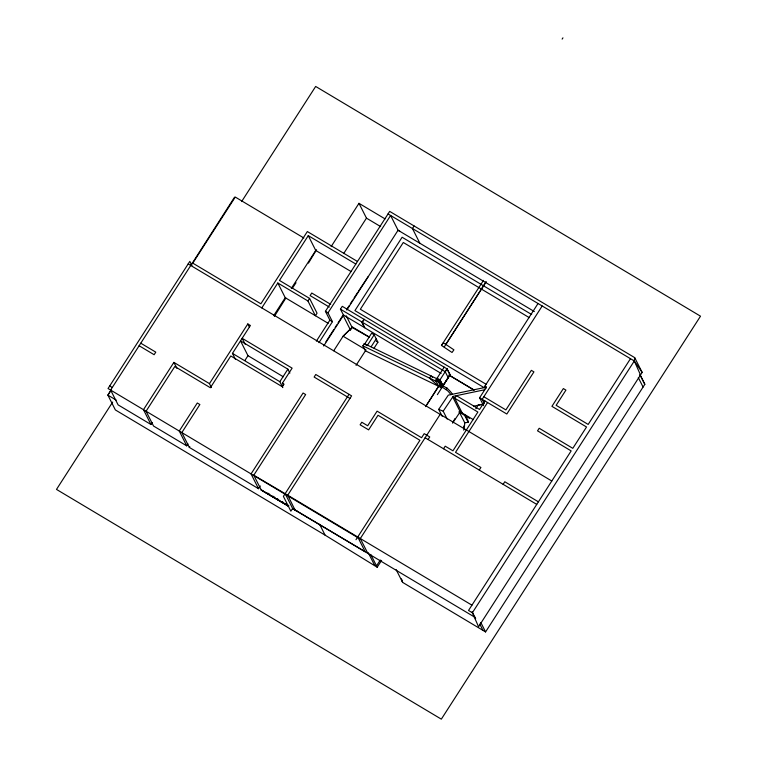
<?xml version="1.0" encoding="UTF-8"?>
<svg xmlns="http://www.w3.org/2000/svg" width="757" height="757" viewBox="0 0 757 757"><rect width="100%" height="100%" fill="white"/><g stroke="black" fill="none" stroke-linecap="round" stroke-linejoin="round"><path stroke-width="1.14" d="M459.272 411.903L464.76 422.766L464.382 426.759A21.631 20.836 -26.8 0 1 463.672 430.146M634.707 357.645L642.154 372.406L478.566 626.758L472.368 612.754L634.309 360.975L634.707 357.645L389.685 211.383L325.415 311.326L329.872 320.154L332.446 321.687L318.971 342.656M463.71 427.005L463.88 425.983M294.814 509.291L294.464 509.858L294.823 509.291M274.375 316.379L285.862 298.059M437.385 394.662L450.074 374.724L447.037 368.867L342.259 306.32L340.432 309.168L343.46 315.026L364.723 327.715L361.695 321.867L362.253 322.198L364.126 319.284M191.237 264.855L234.509 197.227L234.982 197.511M425.822 406.272L438.928 385.796M362.253 322.198L364.089 319.35M450.074 374.724L441.539 388.01L438.682 386.307L435.682 380.383L436.619 378.935L439.476 380.639L442.467 386.562M437.082 379.853L436.657 378.878L444.179 367.164M441.539 388.01L438.549 382.086L447.037 368.867L450.027 374.791L442.58 386.392M192.581 263.436L235.276 197.057L303.803 237.963M112.67 402.071L56.491 489.41L441.331 719.15L700.509 316.189L315.669 86.449L241.615 201.58M211.43 387.575L209.443 383.619L173.883 362.395L143.48 409.679L150.955 424.488L152.223 422.52M209.443 383.619L247.813 323.958L250.397 325.491L232.446 353.396L235.436 359.32M261.799 307.9L277.819 282.995L307.919 300.964L315.395 315.773L317.051 313.199L309.575 298.4L279.465 280.431L308.269 235.654L355.818 264.042M245.145 344.227L242.155 338.303L292.117 368.139L282.408 383.222L284.026 384.187L282.38 386.761L230.79 355.97L210.361 387.726L174.81 366.511L146.054 411.221L153.539 426.03L186.733 445.845L187.982 443.914M244.88 360.502L247.984 355.686L240.499 340.877L287.887 369.161L289.884 373.116M273.816 315.461L285.238 297.69L277.819 282.995M291.331 288.417L315.745 250.463L308.269 235.654M260.294 485.966L258.534 488.7L189.316 447.387L189.818 446.611M316.549 249.696L308.487 263.086M331.121 246.631L358.979 203.321L385.067 218.896M307.919 300.964L309.575 298.4M343.669 253.567L366.464 218.13L358.979 203.321M282.825 387.612L279.835 381.689L287.887 369.161M332.446 321.687L327.989 312.859L390.612 215.49L398.068 230.242L400.065 231.481M316.388 341.114L329.872 320.154M325.888 341.833L333.894 329.39M335.124 327.469L336.865 324.772M338.057 322.908L342.997 315.234L350.415 329.929M347.151 308.771L349.034 305.847M350.283 303.898L352.79 299.999M354.039 298.05L357.806 292.211M358.44 291.218L368.281 276.456M323.684 345.996L343.64 314.969M346.791 310.058L398.068 230.242L534.357 311.572M333.752 350.746L343.11 336.212L352.431 326.996L369.359 337.102M261.61 489.467L261.25 490.025L288.493 506.215L261.25 490.025L253.765 475.226L305.658 394.548L303.074 393.006L251.05 473.901L258.534 488.7M414.088 225.955L412.442 228.519L419.88 243.262M350.472 330.043L352.071 327.355M432.635 377.383L430.97 375.888L429.55 378.103L438.682 386.307L365.394 350.832L362.868 345.826L364.287 343.612L437.574 379.087M374.176 334.802L367.202 345.637L364.581 344.18L371.602 333.26L374.176 334.802L377.913 342.202L374.109 348.116M562.129 39.109L562.943 37.85M356.055 365.357L366.01 349.885M371.157 346.734L376.229 338.862M349.024 394.331L283.392 496.384L290.868 511.193L292.628 508.467L285.143 493.659L253.765 475.226M483.486 280.383L441.463 345.438L452.033 352.478L453.926 349.829L443.356 342.779L441.463 345.429M445.826 344.426L486.051 281.878M444.283 346.895L486.079 281.897M448.201 377.639L445.211 371.715L447.037 368.867M425.595 406.641L439.287 385.351M446.091 389.41L446.952 388.067M446.318 389.581L447.15 388.303L442.959 385.796L439.968 379.872L437.111 378.169M355.979 539.713L419.927 440.281L378.017 415.262L368.621 429.872L360.133 424.809L361.789 422.236L367.694 425.765L377.09 411.155L421.583 437.716L424.194 433.647L429.73 436.95L428.074 439.524M440.167 414.372L360.039 538.956L108.043 388.53L189.827 261.373L191.947 265.575M443.545 448.759L445.201 446.185L452.951 450.812L477.885 412.045L452.714 397.018L460.199 411.827L473.286 419.643M485.899 388.313L484.84 386.212L538.038 303.5M483.591 405.667L479.607 397.775L486.429 387.158L484.84 386.212M475.775 408.771L478.244 404.948L482.815 404.285M542.201 305.989L482.181 399.308L484.3 403.519M376.551 565.82L380.307 559.991M484.991 400.992L479.531 409.48L456.395 395.665L454.749 398.239L462.224 413.038M487.565 402.525L455.525 452.345L480.903 467.495L479.247 470.069M503.131 484.329L504.787 481.755L538.407 501.825M630.477 358.676L588.18 424.431L556.149 405.307L565.924 390.11L563.35 388.568L551.919 406.339L586.533 426.995L572.803 448.333L539.192 428.263L537.536 430.837L571.157 450.907L468.526 610.464L472.368 612.754M396.11 569.567L402.62 582.388L485.568 631.934L644.832 384.31L640.053 374.829L644.832 384.31M116.2 400.093L107.882 395.126L111.071 390.158L107.882 395.126L115.357 409.934L325.084 535.133L377.194 567.239L381.594 560.435M292.221 288.474L296.044 282.721M447.179 419.075L443.186 411.174L453.178 396.337L484.773 389.732M452.572 423.154L460.653 411.146M442.183 416.274L438.691 409.357L448.286 395.145L486.429 387.158M346.233 315.811L352.128 327.469L343.11 336.212L365.016 349.289M473.56 406.225L483.732 404.096M464.76 422.756L468.167 422.274L467.94 420.39L465.29 415.148M438.691 409.357L443.186 411.174M362.868 345.826L436.146 381.301M297.179 511.183L295.098 510.171L287.726 495.192L351.608 395.873L315.783 374.488L314.136 377.062L349.952 398.437M352.128 327.469L369.284 337.225M261.25 490.025L288.578 506.083M292.533 508.619L365.215 551.796L357.73 536.987M388.038 213.957L634.309 360.975L642.154 372.406M531.669 314.524L402.109 237.244L354.938 310.588L484.499 387.858M366.464 218.13L380.657 226.608M529.304 317.656L403.292 242.495L360.351 309.263L486.363 384.424M357.474 261.477L307.342 231.547L260.872 303.794L192.401 262.916L110.626 390.063L118.101 404.872L150.955 424.488M315.745 250.463L351.163 271.602M340.432 309.168L445.211 371.715M330.695 304.333L311.752 293.025L310.105 295.599L329.304 307.058M449.62 375.453L473.986 389.997M448.863 375.018L474.09 390.073M483.837 396.744L505.894 409.916L531.348 370.343L533.931 371.876L506.821 414.022L479.607 397.775M441.151 373.438L364.685 327.781L361.695 321.867M376.201 341.18L377.913 342.202M325.415 311.326L327.989 312.859M436.297 379.427L439.155 381.14L442.154 387.064L447.472 390.631A29.731 28.634 -26.8 0 1 450.964 394.738M435.682 380.383L438.549 382.086M285.238 297.69L328.141 323.305M458.95 411.978L469.614 418.356M188.171 263.947L551.787 481.007M425.122 437.764L536.751 504.399M247.984 355.686L283.269 376.749M232.446 353.396L279.835 381.689M140.774 343.186L155.781 352.147L154.135 354.711L139.127 345.75M109.699 385.947L112.282 387.489M285.143 493.659L471.933 605.165M267.656 493.081L269.672 494.283M272.69 496.081L274.706 497.292M276.721 498.494L278.737 499.696M281.765 501.503L283.78 502.705M285.796 503.907L288.814 505.714M292.628 508.467L475.358 617.551M439.978 379.863L443.015 385.72M638.302 377.592L643.081 387.035M464.457 414.931L468.167 422.274M364.287 343.612L364.581 344.18M480.799 622.481L485.568 631.934M479.806 624.09L482.994 630.392M472.179 611.836L475.67 618.753M370.712 554.398L377.194 567.239M368.262 552.686L374.743 565.517M282.408 383.222L283.411 385.199M360.313 538.53L367.798 553.339M247.813 323.958L249.308 326.92M319.605 524.27L325.084 535.133M173.883 362.395L176.883 368.318M189.316 447.387L181.831 432.578L199.867 404.531L197.293 402.998L179.258 431.036L186.733 445.845M634.309 360.975L640.498 374.97M402.109 580.08L402.592 582.398M401.418 578.859L401.872 580.912M454.929 418.583A21.612 20.818 -26.8 0 1 453.803 420.627M447.15 388.303A31.236 30.091 -26.8 0 1 452.213 393.895"/></g></svg>
